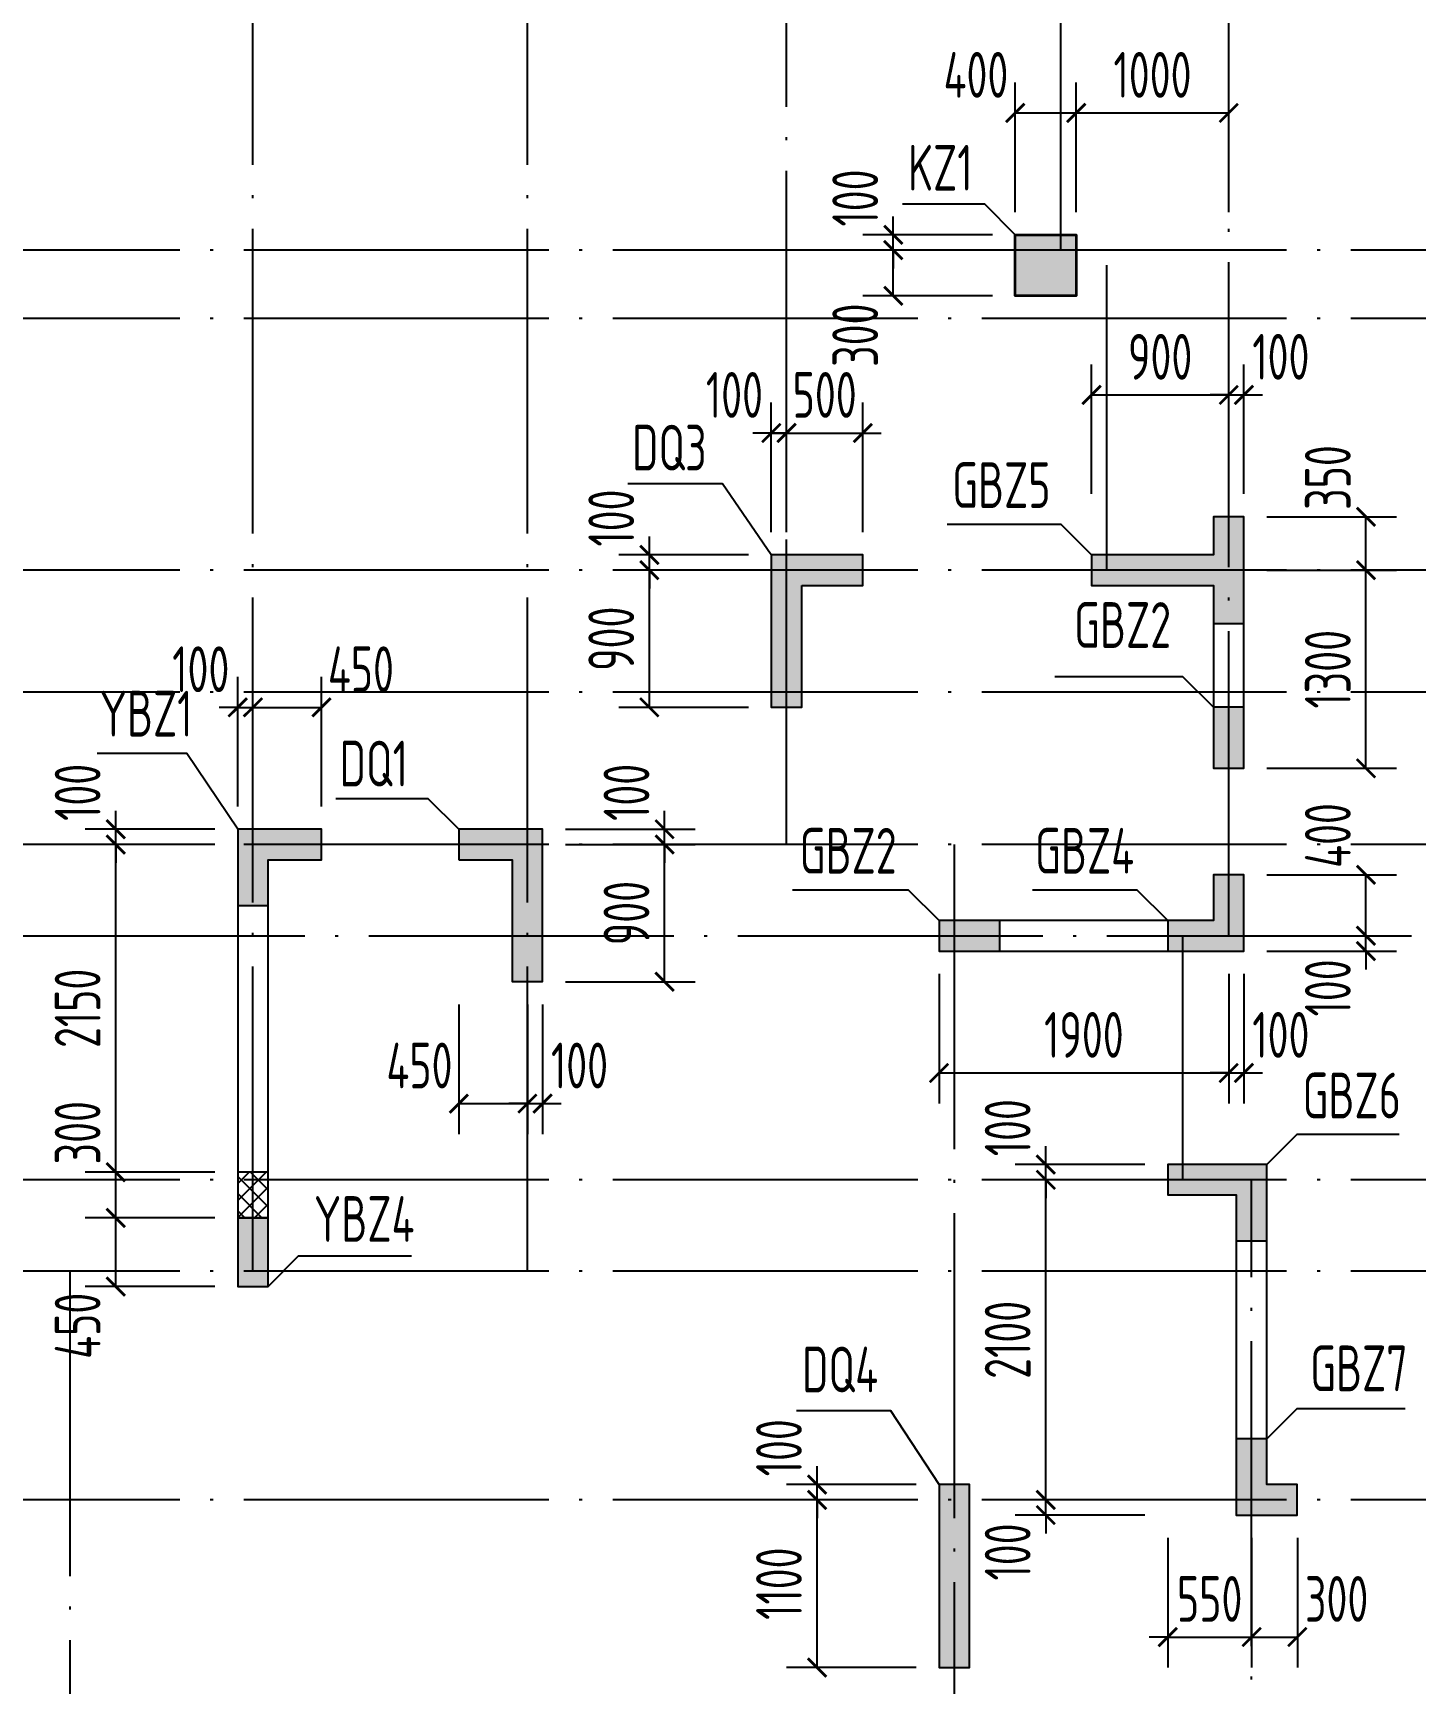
# Model space of a CAD drawing. Extents: x -461650 to 361314, y 245336 to 769729.
# Drawn here: x -96772 to -87702, y 643225 to 654057 of the extents above; entities that cross this region are included whole.
import ezdxf
from ezdxf.enums import TextEntityAlignment as Align

# ---------------------------------------------------------------- set-up
doc = ezdxf.new("R2010")
doc.units = 0
doc.header["$LTSCALE"] = 1000
doc.linetypes.add('DOTE', pattern=[2.42, 2, -0.2, 0.02, -0.2])
doc.layers.get('0').update_dxf_attribs({"linetype": 'CONTINUOUS'})
doc.layers.get('DEFPOINTS').update_dxf_attribs({"linetype": 'CONTINUOUS'})
for name, color, linetype in [('0z-约束构件', 1, 'CONTINUOUS'), ('A-DOTE', 10, 'DOTE'), ('COLU_DE_TEXT', 7, 'CONTINUOUS'), ('LABEL', 1, 'CONTINUOUS'), ('S-Q墙实线', 6, 'CONTINUOUS'), ('S-Q墙标注', 3, 'CONTINUOUS'), ('S-X详图填充', 252, 'CONTINUOUS'), ('S-X详图实线', 4, 'CONTINUOUS'), ('S-Z柱实线', 6, 'CONTINUOUS'), ('S-Z柱编号', 6, 'CONTINUOUS')]:
    doc.layers.add(name, color=color, linetype=linetype)
doc.layers.add('配箍校核', color=34, linetype='CONTINUOUS', plot=False)
doc.styles.add('TSSD_REIN', font='tssdeng.shx', dxfattribs={"width": 0.7, "height": 300, "bigfont": 'tssdchn.shx'})
doc.styles.add('结构文字', font='zstxt.shx', dxfattribs={"width": 0.7, "bigfont": 'zshz.shx'})
doc.dimstyles.new('STRUCK', dxfattribs={"dimtxt": 400, "dimasz": 121, "dimexe": 200, "dimexo": 150, "dimgap": 115, "dimtad": 1, "dimdec": 0, "dimdsep": 46, "dimtxsty": '结构文字', "dimblk": 'ARCHTICK', "dimcen": 400, "dimclrd": 3, "dimclre": 3, "dimclrt": 7, "dimadec": 0, "dimazin": 0, "dimtfac": 1, "dimtdec": 0, "dimtix": 1, "dimtmove": 2, "dimatfit": 3, "dimldrblk": '_DIMX', "dimfxl": 0, "dimtolj": 1, "dimtzin": 0, "dimarcsym": 0})

# ---------------------------------------------------------------- blocks, each defined once
blk = doc.blocks.new('20210726.16350016')
at = {"layer": 'A-DOTE'}
for p, q in [((34300, 10900), (34300, 21100)), ((36100, 10900), (36100, 21100)), ((37800, 13700), (37800, 21100)), ((39600, 17600), (39600, 21100)), ((40700, 13100.3), (40700, 21100)), ((55600, 17600), (3600, 17600)), ((39900, 15500), (39900, 17600)), ((55600, 17150), (3600, 17150)), ((55600, 15500), (3600, 15500)), ((55600, 14700), (3600, 14700)), ((55600, 13700), (3600, 13700)), ((38900.2, 13700), (38900, 3600)), ((3600, 13100.3), (55600, 13100.3)), ((40400, 11500), (40400, 13100)), ((55600, 11500), (3600, 11500)), ((40850, 3600), (40850, 11500)), ((55600, 10900), (3600, 10900)), ((33100, 10900), (33100, 3600)), ((55600, 9400), (3600, 9400))]:
    blk.add_line(p, q, dxfattribs=at)
blk = doc.blocks.new('_ArchTick')
at = {"color": 0, "linetype": 'ByBlock', "const_width": 0.15}
blk.add_lwpolyline([(-0.5, -0.5), (0.5, 0.5)], dxfattribs=at)
blk = doc.blocks.new('*D2763')
at = {"layer": 'DEFPOINTS', "color": 0}
for p in [(-91630, 644433), (-90830, 644433), (-90830, 643333)]:
    blk.add_point(p, dxfattribs=at)
at = {"layer": 'S-Q墙标注', "color": 3, "lineweight": -2}
for p, q in [((-90980, 644433), (-91830, 644433)), ((-91630, 643333), (-91630, 644433)), ((-90980, 643333), (-91830, 643333))]:
    blk.add_line(p, q, dxfattribs=at)
at = {"layer": 'S-Q墙标注', "color": 3, "lineweight": -2, "xscale": 121, "yscale": 121, "zscale": 121}
for p, rotation in [((-91630, 644433), 90), ((-91630, 643333), 270)]:
    blk.add_blockref('_ArchTick', p, dxfattribs=dict(at, rotation=rotation))
at = {"layer": 'S-Q墙标注', "color": 7, "insert": (-91880, 643883), "char_height": 300, "attachment_point": 5, "rotation": 90, "style": 'TSSD_REIN'}
blk.add_mtext('\\A1;1100', dxfattribs=at)
blk = doc.blocks.new('_DIMX')
blk.add_line((-150, 0), (150, 0))
at = {"const_width": 50}
blk.add_lwpolyline([(-70, -70), (70, 70)], dxfattribs=at)
blk = doc.blocks.new('*D2764')
at = {"layer": 'DEFPOINTS', "color": 0}
for p in [(-91630, 644533), (-90830, 644533), (-90830, 644433)]:
    blk.add_point(p, dxfattribs=at)
at = {"layer": 'S-Q墙标注', "color": 3, "lineweight": -2}
for p, q in [((-91630, 644533), (-91630, 644654)), ((-90980, 644533), (-91830, 644533)), ((-91630, 644433), (-91630, 644533)), ((-90980, 644433), (-91830, 644433)), ((-91630, 644433), (-91630, 644312))]:
    blk.add_line(p, q, dxfattribs=at)
at = {"layer": 'S-Q墙标注', "color": 3, "lineweight": -2, "xscale": 121, "yscale": 121, "zscale": 121}
for p, rotation in [((-91630, 644533), 270), ((-91630, 644433), 90)]:
    blk.add_blockref('_ArchTick', p, dxfattribs=dict(at, rotation=rotation))
at = {"layer": 'S-Q墙标注', "color": 7, "insert": (-91880, 644775), "char_height": 300, "attachment_point": 5, "rotation": 90, "style": 'TSSD_REIN'}
blk.add_mtext('\\A1;100', dxfattribs=at)
blk = doc.blocks.new('*D2769')
at = {"layer": 'DEFPOINTS', "color": 0}
for p in [(-96230, 646283), (-95430, 646283), (-95430, 645833)]:
    blk.add_point(p, dxfattribs=at)
at = {"layer": 'S-Q墙标注', "color": 3, "lineweight": -2}
for p, q in [((-95580, 646283), (-96430, 646283)), ((-96230, 645833), (-96230, 646283)), ((-95580, 645833), (-96430, 645833))]:
    blk.add_line(p, q, dxfattribs=at)
at = {"layer": 'S-Q墙标注', "color": 3, "lineweight": -2, "xscale": 121, "yscale": 121, "zscale": 121}
for p, rotation in [((-96230, 646283), 90), ((-96230, 645833), 270)]:
    blk.add_blockref('_ArchTick', p, dxfattribs=dict(at, rotation=rotation))
at = {"layer": 'S-Q墙标注', "color": 7, "insert": (-96480, 645575), "char_height": 300, "attachment_point": 5, "rotation": 90, "style": 'TSSD_REIN'}
blk.add_mtext('\\A1;450', dxfattribs=at)
blk = doc.blocks.new('*D2770')
at = {"layer": 'DEFPOINTS', "color": 0}
for p in [(-96230, 648833), (-95430, 648833), (-95430, 648733)]:
    blk.add_point(p, dxfattribs=at)
at = {"layer": 'S-Q墙标注', "color": 3, "lineweight": -2}
for p, q in [((-96230, 648833), (-96230, 648954)), ((-95580, 648833), (-96430, 648833)), ((-96230, 648733), (-96230, 648833)), ((-95580, 648733), (-96430, 648733)), ((-96230, 648733), (-96230, 648612))]:
    blk.add_line(p, q, dxfattribs=at)
at = {"layer": 'S-Q墙标注', "color": 3, "lineweight": -2, "xscale": 121, "yscale": 121, "zscale": 121}
for p, rotation in [((-96230, 648833), 270), ((-96230, 648733), 90)]:
    blk.add_blockref('_ArchTick', p, dxfattribs=dict(at, rotation=rotation))
at = {"layer": 'S-Q墙标注', "color": 7, "insert": (-96480, 649075), "char_height": 300, "attachment_point": 5, "rotation": 90, "style": 'TSSD_REIN'}
blk.add_mtext('\\A1;100', dxfattribs=at)
blk = doc.blocks.new('*D2771')
at = {"layer": 'DEFPOINTS', "color": 0}
for p in [(-95330, 649633), (-95430, 648833), (-95330, 648833)]:
    blk.add_point(p, dxfattribs=at)
at = {"layer": 'S-Q墙标注', "color": 3, "lineweight": -2}
for p, q in [((-95430, 648983), (-95430, 649833)), ((-95330, 648983), (-95330, 649833)), ((-95430, 649633), (-95551, 649633)), ((-95430, 649633), (-95330, 649633)), ((-95330, 649633), (-95209, 649633))]:
    blk.add_line(p, q, dxfattribs=at)
at = {"layer": 'S-Q墙标注', "color": 3, "lineweight": -2, "xscale": 121, "yscale": 121, "zscale": 121}
blk.add_blockref('_ArchTick', (-95430, 649633), dxfattribs=at)
at = {"layer": 'S-Q墙标注', "color": 3, "lineweight": -2, "xscale": 121, "yscale": 121, "zscale": 121, "rotation": 180}
blk.add_blockref('_ArchTick', (-95330, 649633), dxfattribs=at)
at = {"layer": 'S-Q墙标注', "color": 7, "insert": (-95672, 649883), "char_height": 300, "attachment_point": 5, "style": 'TSSD_REIN'}
blk.add_mtext('\\A1;100', dxfattribs=at)
blk = doc.blocks.new('*D2772')
at = {"layer": 'DEFPOINTS', "color": 0}
for p in [(-94880, 649633), (-95330, 648833), (-94880, 648833)]:
    blk.add_point(p, dxfattribs=at)
at = {"layer": 'S-Q墙标注', "color": 3, "lineweight": -2}
for p, q in [((-95330, 648983), (-95330, 649833)), ((-94880, 648983), (-94880, 649833)), ((-95330, 649633), (-94880, 649633))]:
    blk.add_line(p, q, dxfattribs=at)
at = {"layer": 'S-Q墙标注', "color": 3, "lineweight": -2, "xscale": 121, "yscale": 121, "zscale": 121, "rotation": 180}
blk.add_blockref('_ArchTick', (-95330, 649633), dxfattribs=at)
at = {"layer": 'S-Q墙标注', "color": 3, "lineweight": -2, "xscale": 121, "yscale": 121, "zscale": 121}
blk.add_blockref('_ArchTick', (-94880, 649633), dxfattribs=at)
at = {"layer": 'S-Q墙标注', "color": 7, "insert": (-94622, 649883), "char_height": 300, "attachment_point": 5, "style": 'TSSD_REIN'}
blk.add_mtext('\\A1;450', dxfattribs=at)
blk = doc.blocks.new('*D2773')
at = {"layer": 'DEFPOINTS', "color": 0}
for p in [(-93430, 648733), (-92630, 648733), (-93430, 647833)]:
    blk.add_point(p, dxfattribs=at)
at = {"layer": 'S-Q墙标注', "color": 3, "lineweight": -2}
for p, q in [((-93280, 648733), (-92430, 648733)), ((-92630, 647833), (-92630, 648733)), ((-93280, 647833), (-92430, 647833))]:
    blk.add_line(p, q, dxfattribs=at)
at = {"layer": 'S-Q墙标注', "color": 3, "lineweight": -2, "xscale": 121, "yscale": 121, "zscale": 121}
for p, rotation in [((-92630, 648733), 90), ((-92630, 647833), 270)]:
    blk.add_blockref('_ArchTick', p, dxfattribs=dict(at, rotation=rotation))
at = {"layer": 'S-Q墙标注', "color": 7, "insert": (-92880, 648283), "char_height": 300, "attachment_point": 5, "rotation": 90, "style": 'TSSD_REIN'}
blk.add_mtext('\\A1;900', dxfattribs=at)
blk = doc.blocks.new('*D2774')
at = {"layer": 'DEFPOINTS', "color": 0}
for p in [(-93430, 648833), (-92630, 648833), (-93430, 648733)]:
    blk.add_point(p, dxfattribs=at)
at = {"layer": 'S-Q墙标注', "color": 3, "lineweight": -2}
for p, q in [((-92630, 648833), (-92630, 648954)), ((-93280, 648833), (-92430, 648833)), ((-92630, 648733), (-92630, 648833)), ((-93280, 648733), (-92430, 648733)), ((-92630, 648733), (-92630, 648612))]:
    blk.add_line(p, q, dxfattribs=at)
at = {"layer": 'S-Q墙标注', "color": 3, "lineweight": -2, "xscale": 121, "yscale": 121, "zscale": 121}
for p, rotation in [((-92630, 648833), 270), ((-92630, 648733), 90)]:
    blk.add_blockref('_ArchTick', p, dxfattribs=dict(at, rotation=rotation))
at = {"layer": 'S-Q墙标注', "color": 7, "insert": (-92880, 649075), "char_height": 300, "attachment_point": 5, "rotation": 90, "style": 'TSSD_REIN'}
blk.add_mtext('\\A1;100', dxfattribs=at)
blk = doc.blocks.new('*D2775')
at = {"layer": 'DEFPOINTS', "color": 0}
for p in [(-93980, 647833), (-93530, 647833), (-93530, 647033)]:
    blk.add_point(p, dxfattribs=at)
at = {"layer": 'S-Q墙标注', "color": 3, "lineweight": -2}
for p, q in [((-93980, 647683), (-93980, 646833)), ((-93530, 647683), (-93530, 646833)), ((-93980, 647033), (-93530, 647033))]:
    blk.add_line(p, q, dxfattribs=at)
at = {"layer": 'S-Q墙标注', "color": 3, "lineweight": -2, "xscale": 121, "yscale": 121, "zscale": 121, "rotation": 180}
blk.add_blockref('_ArchTick', (-93980, 647033), dxfattribs=at)
at = {"layer": 'S-Q墙标注', "color": 3, "lineweight": -2, "xscale": 121, "yscale": 121, "zscale": 121}
blk.add_blockref('_ArchTick', (-93530, 647033), dxfattribs=at)
at = {"layer": 'S-Q墙标注', "color": 7, "insert": (-94238, 647283), "char_height": 300, "attachment_point": 5, "style": 'TSSD_REIN'}
blk.add_mtext('\\A1;450', dxfattribs=at)
blk = doc.blocks.new('*D2776')
at = {"layer": 'DEFPOINTS', "color": 0}
for p in [(-93530, 647833), (-93430, 647833), (-93430, 647033)]:
    blk.add_point(p, dxfattribs=at)
at = {"layer": 'S-Q墙标注', "color": 3, "lineweight": -2}
for p, q in [((-93530, 647683), (-93530, 646833)), ((-93430, 647683), (-93430, 646833)), ((-93530, 647033), (-93651, 647033)), ((-93530, 647033), (-93430, 647033)), ((-93430, 647033), (-93309, 647033))]:
    blk.add_line(p, q, dxfattribs=at)
at = {"layer": 'S-Q墙标注', "color": 3, "lineweight": -2, "xscale": 121, "yscale": 121, "zscale": 121}
blk.add_blockref('_ArchTick', (-93530, 647033), dxfattribs=at)
at = {"layer": 'S-Q墙标注', "color": 3, "lineweight": -2, "xscale": 121, "yscale": 121, "zscale": 121, "rotation": 180}
blk.add_blockref('_ArchTick', (-93430, 647033), dxfattribs=at)
at = {"layer": 'S-Q墙标注', "color": 7, "insert": (-93188, 647283), "char_height": 300, "attachment_point": 5, "style": 'TSSD_REIN'}
blk.add_mtext('\\A1;100', dxfattribs=at)
blk = doc.blocks.new('*D2777')
at = {"layer": 'DEFPOINTS', "color": 0}
for p in [(-88830, 648134), (-88030, 648134), (-88830, 648034)]:
    blk.add_point(p, dxfattribs=at)
at = {"layer": 'S-Q墙标注', "color": 3, "lineweight": -2}
for p, q in [((-88030, 648134), (-88030, 648255)), ((-88680, 648134), (-87830, 648134)), ((-88030, 648034), (-88030, 648134)), ((-88680, 648034), (-87830, 648034)), ((-88030, 648034), (-88030, 647913))]:
    blk.add_line(p, q, dxfattribs=at)
at = {"layer": 'S-Q墙标注', "color": 3, "lineweight": -2, "xscale": 121, "yscale": 121, "zscale": 121}
for p, rotation in [((-88030, 648134), 270), ((-88030, 648034), 90)]:
    blk.add_blockref('_ArchTick', p, dxfattribs=dict(at, rotation=rotation))
at = {"layer": 'S-Q墙标注', "color": 7, "insert": (-88280, 647792), "char_height": 300, "attachment_point": 5, "rotation": 90, "style": 'TSSD_REIN'}
blk.add_mtext('\\A1;100', dxfattribs=at)
blk = doc.blocks.new('*D2778')
at = {"layer": 'DEFPOINTS', "color": 0}
for p in [(-88830, 648534), (-88030, 648534), (-88830, 648134)]:
    blk.add_point(p, dxfattribs=at)
at = {"layer": 'S-Q墙标注', "color": 3, "lineweight": -2}
for p, q in [((-88680, 648534), (-87830, 648534)), ((-88030, 648134), (-88030, 648534)), ((-88680, 648134), (-87830, 648134))]:
    blk.add_line(p, q, dxfattribs=at)
at = {"layer": 'S-Q墙标注', "color": 3, "lineweight": -2, "xscale": 121, "yscale": 121, "zscale": 121}
for p, rotation in [((-88030, 648534), 90), ((-88030, 648134), 270)]:
    blk.add_blockref('_ArchTick', p, dxfattribs=dict(at, rotation=rotation))
at = {"layer": 'S-Q墙标注', "color": 7, "insert": (-88280, 648792), "char_height": 300, "attachment_point": 5, "rotation": 90, "style": 'TSSD_REIN'}
blk.add_mtext('\\A1;400', dxfattribs=at)
blk = doc.blocks.new('*D2779')
at = {"layer": 'DEFPOINTS', "color": 0}
for p in [(-90830, 648034), (-88930, 648034), (-88930, 647234)]:
    blk.add_point(p, dxfattribs=at)
at = {"layer": 'S-Q墙标注', "color": 3, "lineweight": -2}
for p, q in [((-90830, 647884), (-90830, 647034)), ((-88930, 647884), (-88930, 647034)), ((-90830, 647234), (-88930, 647234))]:
    blk.add_line(p, q, dxfattribs=at)
at = {"layer": 'S-Q墙标注', "color": 3, "lineweight": -2, "xscale": 121, "yscale": 121, "zscale": 121, "rotation": 180}
blk.add_blockref('_ArchTick', (-90830, 647234), dxfattribs=at)
at = {"layer": 'S-Q墙标注', "color": 3, "lineweight": -2, "xscale": 121, "yscale": 121, "zscale": 121}
blk.add_blockref('_ArchTick', (-88930, 647234), dxfattribs=at)
at = {"layer": 'S-Q墙标注', "color": 7, "insert": (-89880, 647484), "char_height": 300, "attachment_point": 5, "style": 'TSSD_REIN'}
blk.add_mtext('\\A1;1900', dxfattribs=at)
blk = doc.blocks.new('*D2780')
at = {"layer": 'DEFPOINTS', "color": 0}
for p in [(-88930, 648034), (-88830, 648034), (-88830, 647234)]:
    blk.add_point(p, dxfattribs=at)
at = {"layer": 'S-Q墙标注', "color": 3, "lineweight": -2}
for p, q in [((-88930, 647884), (-88930, 647034)), ((-88830, 647884), (-88830, 647034)), ((-88930, 647234), (-89051, 647234)), ((-88930, 647234), (-88830, 647234)), ((-88830, 647234), (-88709, 647234))]:
    blk.add_line(p, q, dxfattribs=at)
at = {"layer": 'S-Q墙标注', "color": 3, "lineweight": -2, "xscale": 121, "yscale": 121, "zscale": 121}
blk.add_blockref('_ArchTick', (-88930, 647234), dxfattribs=at)
at = {"layer": 'S-Q墙标注', "color": 3, "lineweight": -2, "xscale": 121, "yscale": 121, "zscale": 121, "rotation": 180}
blk.add_blockref('_ArchTick', (-88830, 647234), dxfattribs=at)
at = {"layer": 'S-Q墙标注', "color": 7, "insert": (-88588, 647484), "char_height": 300, "attachment_point": 5, "style": 'TSSD_REIN'}
blk.add_mtext('\\A1;100', dxfattribs=at)
blk = doc.blocks.new('*D2781')
at = {"layer": 'DEFPOINTS', "color": 0}
for p in [(-92730, 650533), (-91930, 650533), (-91930, 649633)]:
    blk.add_point(p, dxfattribs=at)
at = {"layer": 'S-Q墙标注', "color": 3, "lineweight": -2}
for p, q in [((-92080, 650533), (-92930, 650533)), ((-92730, 649633), (-92730, 650533)), ((-92080, 649633), (-92930, 649633))]:
    blk.add_line(p, q, dxfattribs=at)
at = {"layer": 'S-Q墙标注', "color": 3, "lineweight": -2, "xscale": 121, "yscale": 121, "zscale": 121}
for p, rotation in [((-92730, 650533), 90), ((-92730, 649633), 270)]:
    blk.add_blockref('_ArchTick', p, dxfattribs=dict(at, rotation=rotation))
at = {"layer": 'S-Q墙标注', "color": 7, "insert": (-92980, 650083), "char_height": 300, "attachment_point": 5, "rotation": 90, "style": 'TSSD_REIN'}
blk.add_mtext('\\A1;900', dxfattribs=at)
blk = doc.blocks.new('*D2782')
at = {"layer": 'DEFPOINTS', "color": 0}
for p in [(-92730, 650633), (-91930, 650633), (-91930, 650533)]:
    blk.add_point(p, dxfattribs=at)
at = {"layer": 'S-Q墙标注', "color": 3, "lineweight": -2}
for p, q in [((-92730, 650633), (-92730, 650754)), ((-92080, 650633), (-92930, 650633)), ((-92730, 650533), (-92730, 650633)), ((-92080, 650533), (-92930, 650533)), ((-92730, 650533), (-92730, 650412))]:
    blk.add_line(p, q, dxfattribs=at)
at = {"layer": 'S-Q墙标注', "color": 3, "lineweight": -2, "xscale": 121, "yscale": 121, "zscale": 121}
for p, rotation in [((-92730, 650633), 270), ((-92730, 650533), 90)]:
    blk.add_blockref('_ArchTick', p, dxfattribs=dict(at, rotation=rotation))
at = {"layer": 'S-Q墙标注', "color": 7, "insert": (-92980, 650875), "char_height": 300, "attachment_point": 5, "rotation": 90, "style": 'TSSD_REIN'}
blk.add_mtext('\\A1;100', dxfattribs=at)
blk = doc.blocks.new('*D2783')
at = {"layer": 'DEFPOINTS', "color": 0}
for p in [(-91830, 651433), (-91930, 650633), (-91830, 650633)]:
    blk.add_point(p, dxfattribs=at)
at = {"layer": 'S-Q墙标注', "color": 3, "lineweight": -2}
for p, q in [((-91930, 650783), (-91930, 651633)), ((-91830, 650783), (-91830, 651633)), ((-91930, 651433), (-92051, 651433)), ((-91930, 651433), (-91830, 651433)), ((-91830, 651433), (-91709, 651433))]:
    blk.add_line(p, q, dxfattribs=at)
at = {"layer": 'S-Q墙标注', "color": 3, "lineweight": -2, "xscale": 121, "yscale": 121, "zscale": 121}
blk.add_blockref('_ArchTick', (-91930, 651433), dxfattribs=at)
at = {"layer": 'S-Q墙标注', "color": 3, "lineweight": -2, "xscale": 121, "yscale": 121, "zscale": 121, "rotation": 180}
blk.add_blockref('_ArchTick', (-91830, 651433), dxfattribs=at)
at = {"layer": 'S-Q墙标注', "color": 7, "insert": (-92172, 651683), "char_height": 300, "attachment_point": 5, "style": 'TSSD_REIN'}
blk.add_mtext('\\A1;100', dxfattribs=at)
blk = doc.blocks.new('*D2784')
at = {"layer": 'DEFPOINTS', "color": 0}
for p in [(-91330, 651433), (-91830, 650633), (-91330, 650633)]:
    blk.add_point(p, dxfattribs=at)
at = {"layer": 'S-Q墙标注', "color": 3, "lineweight": -2}
for p, q in [((-91830, 650783), (-91830, 651633)), ((-91330, 650783), (-91330, 651633)), ((-91830, 651433), (-91951, 651433)), ((-91830, 651433), (-91330, 651433)), ((-91330, 651433), (-91209, 651433))]:
    blk.add_line(p, q, dxfattribs=at)
at = {"layer": 'S-Q墙标注', "color": 3, "lineweight": -2, "xscale": 121, "yscale": 121, "zscale": 121}
blk.add_blockref('_ArchTick', (-91830, 651433), dxfattribs=at)
at = {"layer": 'S-Q墙标注', "color": 3, "lineweight": -2, "xscale": 121, "yscale": 121, "zscale": 121, "rotation": 180}
blk.add_blockref('_ArchTick', (-91330, 651433), dxfattribs=at)
at = {"layer": 'S-Q墙标注', "color": 7, "insert": (-91580, 651683), "char_height": 300, "attachment_point": 5, "style": 'TSSD_REIN'}
blk.add_mtext('\\A1;500', dxfattribs=at)
blk = doc.blocks.new('*D2785')
at = {"layer": 'DEFPOINTS', "color": 0}
for p in [(-90130, 644433), (-89330, 644433), (-89330, 644333)]:
    blk.add_point(p, dxfattribs=at)
at = {"layer": 'S-Q墙标注', "color": 3, "lineweight": -2}
for p, q in [((-90130, 644433), (-90130, 644554)), ((-89480, 644433), (-90330, 644433)), ((-90130, 644333), (-90130, 644433)), ((-89480, 644333), (-90330, 644333)), ((-90130, 644333), (-90130, 644212))]:
    blk.add_line(p, q, dxfattribs=at)
at = {"layer": 'S-Q墙标注', "color": 3, "lineweight": -2, "xscale": 121, "yscale": 121, "zscale": 121}
for p, rotation in [((-90130, 644433), 270), ((-90130, 644333), 90)]:
    blk.add_blockref('_ArchTick', p, dxfattribs=dict(at, rotation=rotation))
at = {"layer": 'S-Q墙标注', "color": 7, "insert": (-90380, 644091), "char_height": 300, "attachment_point": 5, "rotation": 90, "style": 'TSSD_REIN'}
blk.add_mtext('\\A1;100', dxfattribs=at)
blk = doc.blocks.new('*D2786')
at = {"layer": 'DEFPOINTS', "color": 0}
for p in [(-90130, 646533), (-89330, 646533), (-89330, 644433)]:
    blk.add_point(p, dxfattribs=at)
at = {"layer": 'S-Q墙标注', "color": 3, "lineweight": -2}
for p, q in [((-89480, 646533), (-90330, 646533)), ((-90130, 644433), (-90130, 646533)), ((-89480, 644433), (-90330, 644433))]:
    blk.add_line(p, q, dxfattribs=at)
at = {"layer": 'S-Q墙标注', "color": 3, "lineweight": -2, "xscale": 121, "yscale": 121, "zscale": 121}
for p, rotation in [((-90130, 646533), 90), ((-90130, 644433), 270)]:
    blk.add_blockref('_ArchTick', p, dxfattribs=dict(at, rotation=rotation))
at = {"layer": 'S-Q墙标注', "color": 7, "insert": (-90380, 645483), "char_height": 300, "attachment_point": 5, "rotation": 90, "style": 'TSSD_REIN'}
blk.add_mtext('\\A1;2100', dxfattribs=at)
blk = doc.blocks.new('*D2787')
at = {"layer": 'DEFPOINTS', "color": 0}
for p in [(-90130, 646633), (-89330, 646633), (-89330, 646533)]:
    blk.add_point(p, dxfattribs=at)
at = {"layer": 'S-Q墙标注', "color": 3, "lineweight": -2}
for p, q in [((-90130, 646633), (-90130, 646754)), ((-89480, 646633), (-90330, 646633)), ((-90130, 646533), (-90130, 646633)), ((-89480, 646533), (-90330, 646533)), ((-90130, 646533), (-90130, 646412))]:
    blk.add_line(p, q, dxfattribs=at)
at = {"layer": 'S-Q墙标注', "color": 3, "lineweight": -2, "xscale": 121, "yscale": 121, "zscale": 121}
for p, rotation in [((-90130, 646633), 270), ((-90130, 646533), 90)]:
    blk.add_blockref('_ArchTick', p, dxfattribs=dict(at, rotation=rotation))
at = {"layer": 'S-Q墙标注', "color": 7, "insert": (-90380, 646875), "char_height": 300, "attachment_point": 5, "rotation": 90, "style": 'TSSD_REIN'}
blk.add_mtext('\\A1;100', dxfattribs=at)
blk = doc.blocks.new('20210730.00595579')
at = {"layer": '0z-约束构件'}
h = blk.add_hatch(dxfattribs=at)
h.set_pattern_fill('ANSI37', color=256, scale=25, style=0)
h.set_pattern_definition([(45, (111194.75, -600656.97), (-56.126601, 56.126601), []), (135, (111194.75, -600656.97), (-56.126601, -56.126601), [])])
h.paths.add_polyline_path([(-4935, -181459), (-4935, -181159), (-4735, -181159), (-4735, -181459)])
blk.add_lwpolyline([(-4935, -181459), (-4735, -181459), (-4735, -181159), (-4935, -181159)], close=True, dxfattribs=at)
blk = doc.blocks.new('*D2528')
at = {"layer": 'DEFPOINTS', "color": 0}
for p in [(-96230, 646583), (-95430, 646583), (-95430, 646283)]:
    blk.add_point(p, dxfattribs=at)
at = {"layer": 'S-Q墙标注', "color": 3, "lineweight": -2}
for p, q in [((-95580, 646583), (-96430, 646583)), ((-96230, 646283), (-96230, 646583)), ((-95580, 646283), (-96430, 646283))]:
    blk.add_line(p, q, dxfattribs=at)
at = {"layer": 'S-Q墙标注', "color": 3, "lineweight": -2, "xscale": 121, "yscale": 121, "zscale": 121}
for p, rotation in [((-96230, 646583), 90), ((-96230, 646283), 270)]:
    blk.add_blockref('_ArchTick', p, dxfattribs=dict(at, rotation=rotation))
at = {"layer": 'S-Q墙标注', "color": 7, "insert": (-96480, 646842), "char_height": 300, "attachment_point": 5, "rotation": 90, "style": 'TSSD_REIN'}
blk.add_mtext('\\A1;300', dxfattribs=at)
blk = doc.blocks.new('*D2529')
at = {"layer": 'DEFPOINTS', "color": 0}
for p in [(-96230, 648733), (-95430, 648733), (-95430, 646583)]:
    blk.add_point(p, dxfattribs=at)
at = {"layer": 'S-Q墙标注', "color": 3, "lineweight": -2}
for p, q in [((-95580, 648733), (-96430, 648733)), ((-96230, 646583), (-96230, 648733)), ((-95580, 646583), (-96430, 646583))]:
    blk.add_line(p, q, dxfattribs=at)
at = {"layer": 'S-Q墙标注', "color": 3, "lineweight": -2, "xscale": 121, "yscale": 121, "zscale": 121}
for p, rotation in [((-96230, 648733), 90), ((-96230, 646583), 270)]:
    blk.add_blockref('_ArchTick', p, dxfattribs=dict(at, rotation=rotation))
at = {"layer": 'S-Q墙标注', "color": 7, "insert": (-96480, 647658), "char_height": 300, "attachment_point": 5, "rotation": 90, "style": 'TSSD_REIN'}
blk.add_mtext('\\A1;2150', dxfattribs=at)
blk = doc.blocks.new('*D2456')
at = {"layer": 'DEFPOINTS', "color": 0}
for p in [(-89330, 644333), (-88780, 644333), (-88780, 643533)]:
    blk.add_point(p, dxfattribs=at)
at = {"layer": 'S-Q墙标注', "color": 3, "lineweight": -2}
for p, q in [((-89330, 644183), (-89330, 643333)), ((-88780, 644183), (-88780, 643333)), ((-89330, 643533), (-89451, 643533)), ((-89330, 643533), (-88780, 643533)), ((-88780, 643533), (-88659, 643533))]:
    blk.add_line(p, q, dxfattribs=at)
at = {"layer": 'S-Q墙标注', "color": 3, "lineweight": -2, "xscale": 121, "yscale": 121, "zscale": 121}
blk.add_blockref('_ArchTick', (-89330, 643533), dxfattribs=at)
at = {"layer": 'S-Q墙标注', "color": 3, "lineweight": -2, "xscale": 121, "yscale": 121, "zscale": 121, "rotation": 180}
blk.add_blockref('_ArchTick', (-88780, 643533), dxfattribs=at)
at = {"layer": 'S-Q墙标注', "color": 7, "insert": (-89055, 643783), "char_height": 300, "attachment_point": 5, "style": 'TSSD_REIN'}
blk.add_mtext('\\A1;550', dxfattribs=at)
blk = doc.blocks.new('*D2457')
at = {"layer": 'DEFPOINTS', "color": 0}
for p in [(-88780, 644333), (-88480, 644333), (-88480, 643533)]:
    blk.add_point(p, dxfattribs=at)
at = {"layer": 'S-Q墙标注', "color": 3, "lineweight": -2}
for p, q in [((-88780, 644183), (-88780, 643333)), ((-88480, 644183), (-88480, 643333)), ((-88780, 643533), (-88480, 643533))]:
    blk.add_line(p, q, dxfattribs=at)
at = {"layer": 'S-Q墙标注', "color": 3, "lineweight": -2, "xscale": 121, "yscale": 121, "zscale": 121, "rotation": 180}
blk.add_blockref('_ArchTick', (-88780, 643533), dxfattribs=at)
at = {"layer": 'S-Q墙标注', "color": 3, "lineweight": -2, "xscale": 121, "yscale": 121, "zscale": 121}
blk.add_blockref('_ArchTick', (-88480, 643533), dxfattribs=at)
at = {"layer": 'S-Q墙标注', "color": 7, "insert": (-88222, 643783), "char_height": 300, "attachment_point": 5, "style": 'TSSD_REIN'}
blk.add_mtext('\\A1;300', dxfattribs=at)
blk = doc.blocks.new('*D2498')
at = {"layer": 'DEFPOINTS', "color": 0}
for p in [(-91130, 652733), (-90330, 652733), (-90330, 652633)]:
    blk.add_point(p, dxfattribs=at)
at = {"layer": 'S-Q墙标注', "color": 3, "lineweight": -2}
for p, q in [((-91130, 652733), (-91130, 652854)), ((-90480, 652733), (-91330, 652733)), ((-91130, 652633), (-91130, 652733)), ((-90480, 652633), (-91330, 652633)), ((-91130, 652633), (-91130, 652512))]:
    blk.add_line(p, q, dxfattribs=at)
at = {"layer": 'S-Q墙标注', "color": 3, "lineweight": -2, "xscale": 121, "yscale": 121, "zscale": 121}
for p, rotation in [((-91130, 652733), 270), ((-91130, 652633), 90)]:
    blk.add_blockref('_ArchTick', p, dxfattribs=dict(at, rotation=rotation))
at = {"layer": 'S-Q墙标注', "color": 7, "insert": (-91380, 652975), "char_height": 300, "attachment_point": 5, "rotation": 90, "style": 'TSSD_REIN'}
blk.add_mtext('\\A1;100', dxfattribs=at)
blk = doc.blocks.new('*D2501')
at = {"layer": 'DEFPOINTS', "color": 0}
for p in [(-91130, 652633), (-90330, 652633), (-90330, 652333)]:
    blk.add_point(p, dxfattribs=at)
at = {"layer": 'S-Q墙标注', "color": 3, "lineweight": -2}
for p, q in [((-90480, 652633), (-91330, 652633)), ((-91130, 652333), (-91130, 652633)), ((-90480, 652333), (-91330, 652333))]:
    blk.add_line(p, q, dxfattribs=at)
at = {"layer": 'S-Q墙标注', "color": 3, "lineweight": -2, "xscale": 121, "yscale": 121, "zscale": 121}
for p, rotation in [((-91130, 652633), 90), ((-91130, 652333), 270)]:
    blk.add_blockref('_ArchTick', p, dxfattribs=dict(at, rotation=rotation))
at = {"layer": 'S-Q墙标注', "color": 7, "insert": (-91380, 652075), "char_height": 300, "attachment_point": 5, "rotation": 90, "style": 'TSSD_REIN'}
blk.add_mtext('\\A1;300', dxfattribs=at)
blk = doc.blocks.new('*D2502')
at = {"layer": 'DEFPOINTS', "color": 0}
for p in [(-89930, 653533), (-90330, 652733), (-89930, 652733)]:
    blk.add_point(p, dxfattribs=at)
at = {"layer": 'S-Q墙标注', "color": 3, "lineweight": -2}
for p, q in [((-90330, 652883), (-90330, 653733)), ((-89930, 652883), (-89930, 653733)), ((-90330, 653533), (-89930, 653533))]:
    blk.add_line(p, q, dxfattribs=at)
at = {"layer": 'S-Q墙标注', "color": 3, "lineweight": -2, "xscale": 121, "yscale": 121, "zscale": 121, "rotation": 180}
blk.add_blockref('_ArchTick', (-90330, 653533), dxfattribs=at)
at = {"layer": 'S-Q墙标注', "color": 3, "lineweight": -2, "xscale": 121, "yscale": 121, "zscale": 121}
blk.add_blockref('_ArchTick', (-89930, 653533), dxfattribs=at)
at = {"layer": 'S-Q墙标注', "color": 7, "insert": (-90588, 653783), "char_height": 300, "attachment_point": 5, "style": 'TSSD_REIN'}
blk.add_mtext('\\A1;400', dxfattribs=at)
blk = doc.blocks.new('*D2504')
at = {"layer": 'DEFPOINTS', "color": 0}
for p in [(-88930, 653533), (-89930, 652733), (-88930, 652733)]:
    blk.add_point(p, dxfattribs=at)
at = {"layer": 'S-Q墙标注', "color": 3, "lineweight": -2}
for p, q in [((-89930, 652883), (-89930, 653733)), ((-88930, 652883), (-88930, 653733)), ((-89930, 653533), (-88930, 653533))]:
    blk.add_line(p, q, dxfattribs=at)
at = {"layer": 'S-Q墙标注', "color": 3, "lineweight": -2, "xscale": 121, "yscale": 121, "zscale": 121, "rotation": 180}
blk.add_blockref('_ArchTick', (-89930, 653533), dxfattribs=at)
at = {"layer": 'S-Q墙标注', "color": 3, "lineweight": -2, "xscale": 121, "yscale": 121, "zscale": 121}
blk.add_blockref('_ArchTick', (-88930, 653533), dxfattribs=at)
at = {"layer": 'S-Q墙标注', "color": 7, "insert": (-89430, 653783), "char_height": 300, "attachment_point": 5, "style": 'TSSD_REIN'}
blk.add_mtext('\\A1;1000', dxfattribs=at)
blk = doc.blocks.new('*D2400')
at = {"layer": 'DEFPOINTS', "color": 0}
for p in [(-88830, 650533), (-88030, 650533), (-88830, 649233)]:
    blk.add_point(p, dxfattribs=at)
at = {"layer": 'S-Q墙标注', "color": 3, "lineweight": -2}
for p, q in [((-88680, 650533), (-87830, 650533)), ((-88030, 649233), (-88030, 650533)), ((-88680, 649233), (-87830, 649233))]:
    blk.add_line(p, q, dxfattribs=at)
at = {"layer": 'S-Q墙标注', "color": 3, "lineweight": -2, "xscale": 121, "yscale": 121, "zscale": 121}
for p, rotation in [((-88030, 650533), 90), ((-88030, 649233), 270)]:
    blk.add_blockref('_ArchTick', p, dxfattribs=dict(at, rotation=rotation))
at = {"layer": 'S-Q墙标注', "color": 7, "insert": (-88280, 649883), "char_height": 300, "attachment_point": 5, "rotation": 90, "style": 'TSSD_REIN'}
blk.add_mtext('\\A1;1300', dxfattribs=at)
blk = doc.blocks.new('*D2401')
at = {"layer": 'DEFPOINTS', "color": 0}
for p in [(-88830, 650883), (-88030, 650883), (-88830, 650533)]:
    blk.add_point(p, dxfattribs=at)
at = {"layer": 'S-Q墙标注', "color": 3, "lineweight": -2}
for p, q in [((-88680, 650883), (-87830, 650883)), ((-88030, 650533), (-88030, 650883)), ((-88680, 650533), (-87830, 650533))]:
    blk.add_line(p, q, dxfattribs=at)
at = {"layer": 'S-Q墙标注', "color": 3, "lineweight": -2, "xscale": 121, "yscale": 121, "zscale": 121}
for p, rotation in [((-88030, 650883), 90), ((-88030, 650533), 270)]:
    blk.add_blockref('_ArchTick', p, dxfattribs=dict(at, rotation=rotation))
at = {"layer": 'S-Q墙标注', "color": 7, "insert": (-88280, 651141), "char_height": 300, "attachment_point": 5, "rotation": 90, "style": 'TSSD_REIN'}
blk.add_mtext('\\A1;350', dxfattribs=at)
blk = doc.blocks.new('*D2402')
at = {"layer": 'DEFPOINTS', "color": 0}
for p in [(-88930, 651683), (-89830, 650883), (-88930, 650883)]:
    blk.add_point(p, dxfattribs=at)
at = {"layer": 'S-Q墙标注', "color": 3, "lineweight": -2}
for p, q in [((-89830, 651033), (-89830, 651883)), ((-88930, 651033), (-88930, 651883)), ((-89830, 651683), (-88930, 651683))]:
    blk.add_line(p, q, dxfattribs=at)
at = {"layer": 'S-Q墙标注', "color": 3, "lineweight": -2, "xscale": 121, "yscale": 121, "zscale": 121, "rotation": 180}
blk.add_blockref('_ArchTick', (-89830, 651683), dxfattribs=at)
at = {"layer": 'S-Q墙标注', "color": 3, "lineweight": -2, "xscale": 121, "yscale": 121, "zscale": 121}
blk.add_blockref('_ArchTick', (-88930, 651683), dxfattribs=at)
at = {"layer": 'S-Q墙标注', "color": 7, "insert": (-89380, 651933), "char_height": 300, "attachment_point": 5, "style": 'TSSD_REIN'}
blk.add_mtext('\\A1;900', dxfattribs=at)
blk = doc.blocks.new('*D2403')
at = {"layer": 'DEFPOINTS', "color": 0}
for p in [(-88830, 651683), (-88930, 650883), (-88830, 650883)]:
    blk.add_point(p, dxfattribs=at)
at = {"layer": 'S-Q墙标注', "color": 3, "lineweight": -2}
for p, q in [((-88930, 651033), (-88930, 651883)), ((-88830, 651033), (-88830, 651883)), ((-88930, 651683), (-89051, 651683)), ((-88930, 651683), (-88830, 651683)), ((-88830, 651683), (-88709, 651683))]:
    blk.add_line(p, q, dxfattribs=at)
at = {"layer": 'S-Q墙标注', "color": 3, "lineweight": -2, "xscale": 121, "yscale": 121, "zscale": 121}
blk.add_blockref('_ArchTick', (-88930, 651683), dxfattribs=at)
at = {"layer": 'S-Q墙标注', "color": 3, "lineweight": -2, "xscale": 121, "yscale": 121, "zscale": 121, "rotation": 180}
blk.add_blockref('_ArchTick', (-88830, 651683), dxfattribs=at)
at = {"layer": 'S-Q墙标注', "color": 7, "insert": (-88588, 651933), "char_height": 300, "attachment_point": 5, "style": 'TSSD_REIN'}
blk.add_mtext('\\A1;100', dxfattribs=at)

msp = doc.modelspace()

# ---------------------------------------------------------------- hatches: boundary and pattern name
at = {"layer": 'S-X详图填充'}
h = msp.add_hatch(color=256, dxfattribs=at)
h.dxf.hatch_style = 1
h.paths.add_polyline_path([(-90330.21, 652733.42), (-89930.21, 652733.42), (-89930.21, 652333.42), (-90330.21, 652333.42)])
h = msp.add_hatch(color=256, dxfattribs=at)
h.dxf.hatch_style = 1
h.paths.add_polyline_path([(-89030.21, 650182.96), (-88830.21, 650182.96), (-88830.21, 650883.42), (-89030.21, 650883.42), (-89030.21, 650633.42), (-89830.34, 650633.42), (-89830.34, 650433.42), (-89030.21, 650433.42)])
h = msp.add_hatch(color=256, dxfattribs=at)
h.dxf.hatch_style = 1
h.paths.add_polyline_path([(-91730.21, 650433.42), (-91330.3, 650433.42), (-91330.3, 650633.42), (-91930.21, 650633.42), (-91930.21, 649633.42), (-91730.21, 649633.42)])
h = msp.add_hatch(color=256, dxfattribs=at)
h.dxf.hatch_style = 1
h.paths.add_polyline_path([(-88830.21, 649633.42), (-89030.21, 649633.42), (-89030.21, 649233.42), (-88830.21, 649233.42)])
h = msp.add_hatch(color=256, dxfattribs=at)
h.dxf.hatch_style = 1
h.paths.add_polyline_path([(-95430.21, 648333.42), (-95230.21, 648333.42), (-95230.21, 648633.42), (-94880.21, 648633.42), (-94880.21, 648833.42), (-95430.21, 648833.42)])
h = msp.add_hatch(color=256, dxfattribs=at)
h.dxf.hatch_style = 1
h.paths.add_polyline_path([(-93980.12, 648633.42), (-93630.21, 648633.42), (-93630.21, 647833.42), (-93430.21, 647833.42), (-93430.21, 648833.42), (-93980.12, 648833.42)])
h = msp.add_hatch(color=256, dxfattribs=at)
h.dxf.hatch_style = 1
h.paths.add_polyline_path([(-89330.21, 648233.69), (-89330.21, 648033.69), (-88830.21, 648033.69), (-88830.21, 648533.69), (-89030.21, 648533.69), (-89030.21, 648233.69)])
h = msp.add_hatch(color=256, dxfattribs=at)
h.dxf.hatch_style = 1
h.paths.add_polyline_path([(-90430.21, 648033.69), (-90430.21, 648233.69), (-90830.21, 648233.69), (-90830.21, 648033.69)])
h = msp.add_hatch(color=256, dxfattribs=at)
h.dxf.hatch_style = 1
h.paths.add_polyline_path([(-88880.21, 646133.42), (-88680.21, 646133.42), (-88680.21, 646633.42), (-89330.28, 646633.42), (-89330.28, 646433.42), (-88880.21, 646433.42)])
h = msp.add_hatch(color=256, dxfattribs=at)
h.dxf.hatch_style = 1
h.paths.add_polyline_path([(-95230.21, 646283.42), (-95430.21, 646283.42), (-95430.21, 645833.42), (-95230.21, 645833.42)])
h = msp.add_hatch(color=256, dxfattribs=at)
h.dxf.hatch_style = 1
h.paths.add_polyline_path([(-88680.21, 644833.42), (-88880.21, 644833.42), (-88880.21, 644333.42), (-88480.21, 644333.42), (-88480.21, 644533.42), (-88680.21, 644533.42)])
h = msp.add_hatch(color=256, dxfattribs=at)
h.dxf.hatch_style = 1
h.paths.add_polyline_path([(-90630.2, 643333.42), (-90630.2, 644533.42), (-90830.2, 644533.42), (-90830.2, 643333.42)])

# ---------------------------------------------------------------- linework, layer by layer
at = {"layer": 'LABEL'}
msp.add_lwpolyline([(-90330.21, 652733.42), (-90530.21, 652933.42), (-91069.16, 652933.42)], dxfattribs=at)
at = {"layer": 'S-Q墙实线'}
msp.add_lwpolyline([(-88830.21, 650533.42), (-88830.21, 650883.42), (-89030.21, 650883.42), (-89030.21, 650633.42), (-89830.34, 650633.42), (-89830.34, 650433.42), (-89030.21, 650433.42), (-89030.21, 649233.42), (-88830.21, 649233.42), (-88830.21, 650533.42)], dxfattribs=at)
for points in [[(-91730.21, 650433.42), (-91330.3, 650433.42), (-91330.3, 650633.42), (-91930.21, 650633.42), (-91930.21, 649633.42), (-91730.21, 649633.42)], [(-95230.21, 645833.42), (-95230.21, 648633.42), (-94880.21, 648633.42), (-94880.21, 648833.42), (-95430.21, 648833.42), (-95430.21, 645833.42)], [(-93980.12, 648633.42), (-93630.21, 648633.42), (-93630.21, 647833.42), (-93430.21, 647833.42), (-93430.21, 648833.42), (-93980.12, 648833.42)], [(-90830.21, 648033.69), (-89230.28, 648033.69), (-88830.21, 648033.69), (-88830.21, 648533.69), (-89030.21, 648533.69), (-89030.21, 648233.69), (-89230.28, 648233.69), (-90830.21, 648233.69)], [(-88880.21, 644333.42), (-88480.21, 644333.42), (-88480.21, 644533.42), (-88680.21, 644533.42), (-88680.21, 645933.42), (-88680.21, 646633.42), (-89330.28, 646633.42), (-89330.28, 646433.42), (-88880.21, 646433.42), (-88880.21, 645933.42)], [(-90630.2, 643333.42), (-90630.2, 644533.42), (-90830.2, 644533.42), (-90830.2, 643333.42)]]:
    msp.add_lwpolyline(points, close=True, dxfattribs=at)
at = {"layer": 'S-X详图实线'}
for points in [[(-90330.21, 652733.42), (-89930.21, 652733.42), (-89930.21, 652333.42), (-90330.21, 652333.42), (-90330.21, 652733.42)], [(-89030.21, 650182.96), (-88830.21, 650182.96), (-88830.21, 650883.42), (-89030.21, 650883.42), (-89030.21, 650633.42), (-89830.34, 650633.42), (-89830.34, 650433.42), (-89030.21, 650433.42), (-89030.21, 650433.42)], [(-91730.21, 650433.42), (-91330.3, 650433.42), (-91330.3, 650633.42), (-91930.21, 650633.42), (-91930.21, 649633.42), (-91730.21, 649633.42), (-91730.21, 650433.42)], [(-88830.21, 649633.42), (-89030.21, 649633.42), (-89030.21, 649233.42), (-88830.21, 649233.42), (-88830.21, 649633.42)], [(-95430.21, 648333.42), (-95230.21, 648333.42), (-95230.21, 648633.42), (-94880.21, 648633.42), (-94880.21, 648833.42), (-95430.21, 648833.42), (-95430.21, 648333.42)], [(-93980.12, 648633.42), (-93630.21, 648633.42), (-93630.21, 647833.42), (-93430.21, 647833.42), (-93430.21, 648833.42), (-93980.12, 648833.42), (-93980.12, 648633.42)], [(-89330.21, 648233.69), (-89330.21, 648033.69), (-88830.21, 648033.69), (-88830.21, 648533.69), (-89030.21, 648533.69), (-89030.21, 648233.69), (-89330.21, 648233.69)], [(-90430.21, 648033.69), (-90430.21, 648233.69), (-90830.21, 648233.69), (-90830.21, 648033.69), (-90430.21, 648033.69)], [(-88880.21, 646133.42), (-88680.21, 646133.42), (-88680.21, 646633.42), (-89330.28, 646633.42), (-89330.28, 646433.42), (-88880.21, 646433.42), (-88880.21, 646133.42)], [(-95230.21, 646283.42), (-95430.21, 646283.42), (-95430.21, 645833.42), (-95230.21, 645833.42), (-95230.21, 646283.42)], [(-88680.21, 644833.42), (-88880.21, 644833.42), (-88880.21, 644333.42), (-88480.21, 644333.42), (-88480.21, 644533.42), (-88680.21, 644533.42), (-88680.21, 644833.42)], [(-90830.2, 643333.42), (-90630.2, 643333.42), (-90630.2, 644533.42), (-90830.2, 644533.42), (-90830.2, 643333.42)]]:
    msp.add_lwpolyline(points, close=True, dxfattribs=at)
at = {"layer": 'S-Z柱实线', "lineweight": 35}
msp.add_lwpolyline([(-90330.21, 652733.42), (-89930.21, 652733.42), (-89930.21, 652333.42), (-90330.21, 652333.42)], close=True, dxfattribs=at)
at = {"layer": 'S-Z柱编号', "color": 7}
for points in [[(-91930.21, 650633.42), (-92249.92, 651098.49), (-92870.71, 651098.49)], [(-89829.88, 650633.42), (-90029.88, 650833.42), (-90775.96, 650833.42)], [(-89030.21, 649633.42), (-89230.21, 649833.42), (-90070.21, 649833.42)], [(-95430.2, 648833.42), (-95762.64, 649330.05), (-96352.48, 649330.05)], [(-93980.12, 648833.42), (-94180.12, 649033.42), (-94786.13, 649033.42)], [(-90830.21, 648233.69), (-91030.21, 648433.69), (-91792.05, 648433.69)], [(-89330.21, 648233.69), (-89530.21, 648433.69), (-90217.99, 648433.69)], [(-88680.21, 646633.42), (-88480.21, 646833.42), (-87811.57, 646833.42)], [(-95230.2, 645833.42), (-95030.2, 646033.42), (-94289.87, 646033.42)], [(-90830.2, 644533.42), (-91146.17, 645016.14), (-91765.51, 645016.14)], [(-88680.21, 644833.42), (-88480.21, 645033.42), (-87773.66, 645033.42)]]:
    msp.add_lwpolyline(points, dxfattribs=at)

# ---------------------------------------------------------------- block references
at = {"layer": 'A-DOTE'}
msp.add_blockref('20210726.16350016', (-129630.21, 635033.37), dxfattribs=at)
at = {"layer": '配箍校核'}
msp.add_blockref('20210730.00595579', (-90494.92, 827742.6), dxfattribs=at)

# ---------------------------------------------------------------- texts
at = {"layer": 'COLU_DE_TEXT', "style": 'TSSD_REIN', "width": 0.7}
msp.add_text('KZ1', height=300, dxfattribs=at).set_placement((-91034.06, 652933.42), align=Align.BOTTOM_LEFT)
at = {"layer": 'S-Z柱编号', "color": 7, "style": 'TSSD_REIN', "width": 0.7}
for s, p in [('DQ3', (-92842.96, 651097.04)), ('GBZ5', (-90743.73, 650851.49)), ('GBZ2', (-89944.06, 649933.42)), ('YBZ1', (-96335.97, 649351.6)), ('DQ1', (-94761.21, 649024.16)), ('GBZ2', (-91744.06, 648451.93)), ('GBZ4', (-90200.16, 648451.93)), ('GBZ6', (-88445.64, 646846.22)), ('YBZ4', (-94930.2, 646036.14)), ('DQ4', (-91727.89, 645048.52)), ('GBZ7', (-88395.73, 645055.87))]:
    msp.add_text(s, height=300, dxfattribs=at).set_placement(p, align=Align.BOTTOM_LEFT)

# ---------------------------------------------------------------- dimensions: what is measured, and where the dimension line sits
at = {"layer": 'S-Q墙标注'}
for base, p1, p2, picture, middle in [((-89930.21, 653533.42), (-90330.21, 652733.42), (-89930.21, 652733.42), '*D2502', (-90588.29, 653783.42)), ((-88830.21, 651683.42), (-88930.22, 650883.42), (-88830.21, 650883.42), '*D2403', (-88588.29, 651933.42)), ((-91830.21, 651433.42), (-91930.21, 650633.42), (-91830.21, 650633.42), '*D2783', (-92172.14, 651683.42)), ((-95330.21, 649633.42), (-95430.2, 648833.42), (-95330.21, 648833.42), '*D2771', (-95672.13, 649883.42)), ((-94880.2, 649633.42), (-95330.21, 648833.42), (-94880.2, 648833.42), '*D2772', (-94622.13, 649883.42)), ((-88830.21, 647233.69), (-88930.21, 648033.69), (-88830.21, 648033.69), '*D2780', (-88588.29, 647483.69)), ((-93530.21, 647033.42), (-93980.12, 647833.42), (-93530.21, 647833.42), '*D2775', (-94238.2, 647283.42)), ((-93430.2, 647033.42), (-93530.21, 647833.42), (-93430.2, 647833.42), '*D2776', (-93188.28, 647283.42)), ((-88480.2, 643533.4), (-88780.2, 644333.4), (-88480.2, 644333.4), '*D2457', (-88222.13, 643783.4))]:
    dim = msp.add_linear_dim(base=base, p1=p1, p2=p2, dimstyle='STRUCK', override={"dimtxt": 300, "dimgap": 100, "dimtxsty": 'TSSD_REIN'}, dxfattribs=at)
    dim.commit()
    dim.dimension.update_dxf_attribs({"geometry": picture, "text_midpoint": middle, "dimtype": 160})
for base, p1, p2, picture, middle in [((-88930.21, 653533.42), (-89930.21, 652733.42), (-88930.21, 652733.42), '*D2504', (-89430.21, 653783.42)), ((-88930.22, 651683.42), (-89830.34, 650883.42), (-88930.22, 650883.42), '*D2402', (-89380.28, 651933.42)), ((-91330.3, 651433.42), (-91830.21, 650633.42), (-91330.3, 650633.42), '*D2784', (-91580.25, 651683.42)), ((-88930.21, 647233.69), (-90830.21, 648033.69), (-88930.21, 648033.69), '*D2779', (-89880.21, 647483.69)), ((-88780.2, 643533.4), (-89330.27, 644333.4), (-88780.2, 644333.4), '*D2456', (-89055.24, 643783.4))]:
    dim = msp.add_linear_dim(base=base, p1=p1, p2=p2, dimstyle='STRUCK', override={"dimtxt": 300, "dimgap": 100, "dimtxsty": 'TSSD_REIN'}, dxfattribs=at)
    dim.commit()
    dim.dimension.update_dxf_attribs({"geometry": picture, "text_midpoint": middle})
for base, p1, p2, picture, middle in [((-91130.21, 652733.42), (-90330.21, 652633.42), (-90330.21, 652733.42), '*D2498', (-91380.21, 652975.34)), ((-91130.21, 652633.42), (-90330.21, 652333.42), (-90330.21, 652633.42), '*D2501', (-91380.21, 652075.34)), ((-88030.21, 650883.42), (-88830.21, 650533.42), (-88830.21, 650883.42), '*D2401', (-88280.21, 651141.5)), ((-92730.21, 650633.42), (-91930.21, 650533.42), (-91930.21, 650633.42), '*D2782', (-92980.21, 650875.35)), ((-96230.2, 648833.42), (-95430.2, 648733.42), (-95430.2, 648833.42), '*D2770', (-96480.2, 649075.34)), ((-92630.2, 648833.42), (-93430.2, 648733.42), (-93430.2, 648833.42), '*D2774', (-92880.2, 649075.34)), ((-88030.21, 648533.69), (-88830.21, 648133.69), (-88830.21, 648533.69), '*D2778', (-88280.21, 648791.77)), ((-88030.21, 648133.69), (-88830.21, 648033.69), (-88830.21, 648133.69), '*D2777', (-88280.21, 647791.77)), ((-96230.2, 646583.42), (-95430.2, 646283.42), (-95430.2, 646583.42), '*D2528', (-96480.2, 646841.5)), ((-90130.28, 646633.42), (-89330.28, 646533.42), (-89330.28, 646633.42), '*D2787', (-90380.28, 646875.34)), ((-96230.2, 646283.42), (-95430.2, 645833.42), (-95430.2, 646283.42), '*D2769', (-96480.2, 645575.35)), ((-91630.2, 644533.42), (-90830.2, 644433.42), (-90830.2, 644533.42), '*D2764', (-91880.2, 644775.34)), ((-90130.28, 644433.42), (-89330.28, 644333.42), (-89330.28, 644433.42), '*D2785', (-90380.28, 644091.5))]:
    dim = msp.add_linear_dim(base=base, p1=p1, p2=p2, angle=90, dimstyle='STRUCK', override={"dimtxt": 300, "dimgap": 100, "dimtxsty": 'TSSD_REIN'}, dxfattribs=at)
    dim.commit()
    dim.dimension.update_dxf_attribs({"geometry": picture, "text_midpoint": middle, "dimtype": 160})
for base, p1, p2, picture, middle in [((-92730.21, 650533.42), (-91930.21, 649633.42), (-91930.21, 650533.42), '*D2781', (-92980.21, 650083.42)), ((-88030.21, 650533.42), (-88830.21, 649233.42), (-88830.21, 650533.42), '*D2400', (-88280.21, 649883.42)), ((-96230.2, 648733.42), (-95430.2, 646583.42), (-95430.2, 648733.42), '*D2529', (-96480.2, 647658.42)), ((-92630.2, 648733.42), (-93430.2, 647833.42), (-93430.2, 648733.42), '*D2773', (-92880.2, 648283.42)), ((-90130.28, 646533.42), (-89330.28, 644433.42), (-89330.28, 646533.42), '*D2786', (-90380.28, 645483.42)), ((-91630.2, 644433.42), (-90830.2, 643333.42), (-90830.2, 644433.42), '*D2763', (-91880.2, 643883.42))]:
    dim = msp.add_linear_dim(base=base, p1=p1, p2=p2, angle=90, dimstyle='STRUCK', override={"dimtxt": 300, "dimgap": 100, "dimtxsty": 'TSSD_REIN'}, dxfattribs=at)
    dim.commit()
    dim.dimension.update_dxf_attribs({"geometry": picture, "text_midpoint": middle})

doc.saveas('drawing.dxf')
